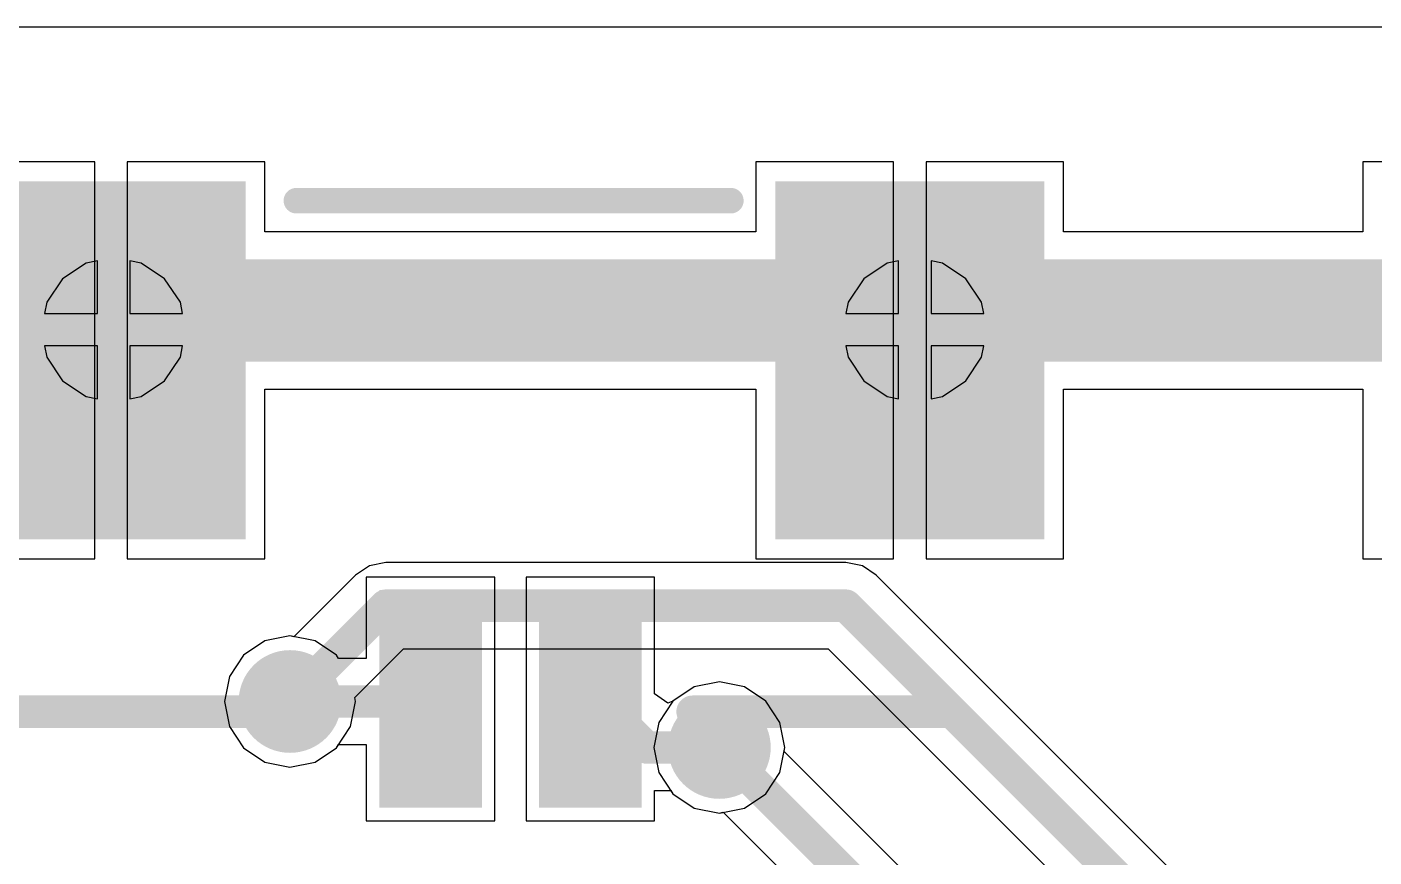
# Model space of a CAD drawing. Extents: x 60 to 151, y 116 to 276.
# Drawn here: x 85.82 to 96.37, y 189.55 to 196.05 of the extents above; entities that cross this region are included whole.
import ezdxf

# ---------------------------------------------------------------- set-up
doc = ezdxf.new("R2010")
doc.units = 0
doc.header["$MEASUREMENT"] = 0
doc.layers.get('0').update_dxf_attribs({"linetype": 'CONTINUOUS'})
for name, color, linetype in [('BOTTOMLAYER', 5, 'CONTINUOUS'), ('BOTTOMSOLDER', 6, 'CONTINUOUS'), ('MULTILAYER', 9, 'CONTINUOUS'), ('TOPLAYER', 1, 'CONTINUOUS'), ('TOPOVERLAY', 2, 'CONTINUOUS'), ('TOPPASTE', 8, 'CONTINUOUS'), ('TOPSOLDER', 216, 'CONTINUOUS'), ('VIAHOLELAYER', 16, 'CONTINUOUS')]:
    doc.layers.add(name, color=color, linetype=linetype)

# ---------------------------------------------------------------- blocks, each defined once
blk = doc.blocks.new('SMT2P___39')
at = {"layer": 'TOPLAYER'}
for points in [[(-0.3, -0.75), (0.3, -0.75), (-0.3, 0.75), (0.3, 0.75)], [(0.95, -0.75), (1.55, -0.75), (0.95, 0.75), (1.55, 0.75)], [(-3.45, -3.95), (-1.55, -3.95), (-3.45, -1.35), (-1.55, -1.35)], [(2.8, -3.95), (4.7, -3.95), (2.8, -1.35), (4.7, -1.35)]]:
    blk.add_solid(points, dxfattribs=at)
at = {"layer": 'TOPOVERLAY'}
for points, const_width in [([(-0.8, 0.1), (-2.8, 0.1)], 0.254), ([(4.5, 0.1), (2.1, 0.1)], 0.254), ([(2.3, -3.9), (-1.1, -3.9)], 0.2)]:
    blk.add_lwpolyline(points, dxfattribs=dict(at, const_width=const_width))
for points, const_width in [([(-2.864, 0.1, 1), (-2.737, 0.1, 1)], 0.127), ([(-0.864, 0.1, 1), (-0.737, 0.1, 1)], 0.127), ([(2.036, 0.1, 1), (2.163, 0.1, 1)], 0.127), ([(4.436, 0.1, 1), (4.563, 0.1, 1)], 0.127), ([(-1.15, -3.9, 1), (-1.05, -3.9, 1)], 0.1), ([(2.25, -3.9, 1), (2.35, -3.9, 1)], 0.1)]:
    blk.add_lwpolyline(points, format="xyb", close=True, dxfattribs=dict(at, const_width=const_width))
at = {"layer": 'TOPPASTE'}
for points in [[(-0.3, -0.75), (0.3, -0.75), (-0.3, 0.75), (0.3, 0.75)], [(0.95, -0.75), (1.55, -0.75), (0.95, 0.75), (1.55, 0.75)], [(-3.45, -3.95), (-1.55, -3.95), (-3.45, -1.35), (-1.55, -1.35)], [(2.8, -3.95), (4.7, -3.95), (2.8, -1.35), (4.7, -1.35)]]:
    blk.add_solid(points, dxfattribs=at)
at = {"layer": 'TOPSOLDER'}
for points in [[(-0.402, -0.852), (0.402, -0.852), (-0.402, 0.852), (0.402, 0.852)], [(0.848, -0.852), (1.652, -0.852), (0.848, 0.852), (1.652, 0.852)], [(-3.552, -4.052), (-1.448, -4.052), (-3.552, -1.248), (-1.448, -1.248)], [(2.698, -4.052), (4.802, -4.052), (2.698, -1.248), (4.802, -1.248)]]:
    blk.add_solid(points, dxfattribs=at)

msp = doc.modelspace()

# ---------------------------------------------------------------- linework, layer by layer
at = {"layer": 'BOTTOMLAYER'}
for p, q in [((65.652, 196.046), (145.422, 196.046)), ((86.286, 194.198), (86.103, 194.075)), ((86.375, 194.216), (86.286, 194.198)), ((86.375, 193.803), (86.375, 194.216)), ((86.718, 194.198), (86.629, 194.216)), ((86.629, 194.216), (86.629, 193.803)), ((86.901, 194.075), (86.718, 194.198)), ((92.556, 194.198), (92.373, 194.075)), ((92.645, 194.216), (92.556, 194.198)), ((92.645, 193.803), (92.645, 194.216)), ((92.988, 194.198), (92.899, 194.216)), ((92.899, 194.216), (92.899, 193.803)), ((93.171, 194.075), (92.988, 194.198)), ((86.103, 194.075), (85.98, 193.892)), ((87.024, 193.892), (86.901, 194.075)), ((92.373, 194.075), (92.25, 193.892)), ((93.294, 193.892), (93.171, 194.075)), ((85.98, 193.892), (85.962, 193.803)), ((87.042, 193.803), (87.024, 193.892)), ((92.25, 193.892), (92.232, 193.803)), ((93.312, 193.803), (93.294, 193.892)), ((85.962, 193.803), (86.375, 193.803)), ((86.629, 193.803), (87.042, 193.803)), ((92.232, 193.803), (92.645, 193.803)), ((92.899, 193.803), (93.312, 193.803)), ((86.375, 193.549), (85.962, 193.549)), ((85.962, 193.549), (85.98, 193.46)), ((86.375, 193.136), (86.375, 193.549)), ((87.042, 193.549), (86.629, 193.549)), ((86.629, 193.549), (86.629, 193.136)), ((87.024, 193.46), (87.042, 193.549)), ((92.645, 193.549), (92.232, 193.549)), ((92.232, 193.549), (92.25, 193.46)), ((92.645, 193.136), (92.645, 193.549)), ((93.312, 193.549), (92.899, 193.549)), ((92.899, 193.549), (92.899, 193.136)), ((93.294, 193.46), (93.312, 193.549)), ((85.98, 193.46), (86.103, 193.277)), ((86.901, 193.277), (87.024, 193.46)), ((92.25, 193.46), (92.373, 193.277)), ((93.171, 193.277), (93.294, 193.46)), ((86.103, 193.277), (86.286, 193.154)), ((86.718, 193.154), (86.901, 193.277)), ((92.373, 193.277), (92.556, 193.154)), ((92.988, 193.154), (93.171, 193.277)), ((86.286, 193.154), (86.375, 193.136)), ((86.629, 193.136), (86.718, 193.154)), ((92.556, 193.154), (92.645, 193.136)), ((92.899, 193.136), (92.988, 193.154)), ((88.394, 191.754), (87.913, 191.273)), ((88.503, 191.827), (88.394, 191.754)), ((88.632, 191.853), (88.503, 191.827)), ((92.232, 191.853), (88.632, 191.853)), ((92.361, 191.827), (92.232, 191.853)), ((92.47, 191.754), (92.361, 191.827)), ((95.56, 188.664), (92.47, 191.754)), ((87.686, 191.24), (87.519, 191.129)), ((87.882, 191.279), (87.686, 191.24)), ((87.913, 191.273), (87.882, 191.279)), ((87.519, 191.129), (87.408, 190.962)), ((88.389, 190.797), (88.771, 191.179)), ((88.771, 191.179), (92.093, 191.179)), ((92.093, 191.179), (94.985, 188.287)), ((87.408, 190.962), (87.369, 190.766)), ((91.242, 190.919), (91.046, 190.88)), ((91.438, 190.88), (91.242, 190.919)), ((91.046, 190.88), (90.879, 190.769)), ((91.605, 190.769), (91.438, 190.88)), ((87.369, 190.766), (87.408, 190.57)), ((88.356, 190.57), (88.395, 190.766)), ((88.395, 190.766), (88.389, 190.797)), ((90.879, 190.769), (90.768, 190.602)), ((91.716, 190.602), (91.605, 190.769)), ((90.768, 190.602), (90.729, 190.406)), ((91.755, 190.406), (91.716, 190.602)), ((87.408, 190.57), (87.519, 190.403)), ((88.245, 190.403), (88.356, 190.57)), ((87.519, 190.403), (87.686, 190.292)), ((88.078, 190.292), (88.245, 190.403)), ((90.729, 190.406), (90.768, 190.21)), ((91.749, 190.375), (91.755, 190.406)), ((87.686, 190.292), (87.882, 190.253)), ((87.882, 190.253), (88.078, 190.292)), ((94.78, 187.344), (91.749, 190.375)), ((90.768, 190.21), (90.879, 190.043)), ((90.879, 190.043), (91.046, 189.932)), ((91.046, 189.932), (91.242, 189.893)), ((91.242, 189.893), (91.273, 189.899)), ((91.273, 189.899), (94.205, 186.967))]:
    msp.add_line(p, q, dxfattribs=at)
for points, const_width in [([(86.352, 193.676, 1), (86.652, 193.676, 1)], 0.3), ([(92.622, 193.676, 1), (92.922, 193.676, 1)], 0.3), ([(88.568, 191.516, 1), (88.695, 191.516, 1)], 0.127), ([(88.568, 191.516, 1), (88.695, 191.516, 1)], 0.127), ([(92.168, 191.516, 1), (92.295, 191.516, 1)], 0.127), ([(92.168, 191.516, 1), (92.295, 191.516, 1)], 0.127), ([(87.732, 190.766, 1), (88.032, 190.766, 1)], 0.3), ([(87.819, 190.766, 1), (87.946, 190.766, 1)], 0.127), ([(91.092, 190.406, 1), (91.392, 190.406, 1)], 0.3), ([(91.178, 190.406, 1), (91.305, 190.406, 1)], 0.127)]:
    msp.add_lwpolyline(points, format="xyb", close=True, dxfattribs=dict(at, const_width=const_width))
at = {"layer": 'BOTTOMLAYER', "const_width": 0.254}
for points in [[(87.882, 190.766), (88.632, 191.516)], [(88.632, 191.516), (92.232, 191.516)], [(92.232, 191.516), (95.322, 188.426)], [(91.242, 190.406), (94.542, 187.106)]]:
    msp.add_lwpolyline(points, dxfattribs=at)
at = {"layer": 'BOTTOMSOLDER', "const_width": 0.402}
for points in [[(86.301, 193.676, 1), (86.703, 193.676, 1)], [(92.571, 193.676, 1), (92.973, 193.676, 1)], [(87.681, 190.766, 1), (88.083, 190.766, 1)], [(91.041, 190.406, 1), (91.443, 190.406, 1)]]:
    msp.add_lwpolyline(points, format="xyb", close=True, dxfattribs=at)
at = {"layer": 'MULTILAYER', "const_width": 0.3}
for points in [[(86.352, 193.676, 1), (86.652, 193.676, 1)], [(92.622, 193.676, 1), (92.922, 193.676, 1)], [(87.732, 190.766, 1), (88.032, 190.766, 1)], [(91.092, 190.406, 1), (91.392, 190.406, 1)]]:
    msp.add_lwpolyline(points, format="xyb", close=True, dxfattribs=at)
at = {"layer": 'TOPLAYER'}
for p, q in [((65.652, 196.046), (145.422, 196.046)), ((86.355, 194.99), (85.278, 194.99)), ((86.355, 193.436), (86.355, 194.99)), ((87.686, 194.99), (86.609, 194.99)), ((86.609, 194.99), (86.609, 193.436)), ((87.686, 194.441), (87.686, 194.99)), ((92.605, 194.99), (91.528, 194.99)), ((91.528, 194.99), (91.528, 194.441)), ((92.605, 193.436), (92.605, 194.99)), ((93.936, 194.99), (92.859, 194.99)), ((92.859, 194.99), (92.859, 193.436)), ((93.936, 194.441), (93.936, 194.99)), ((97.355, 194.99), (96.278, 194.99)), ((96.278, 194.99), (96.278, 194.441)), ((91.528, 194.441), (87.686, 194.441)), ((96.278, 194.441), (93.936, 194.441)), ((86.355, 191.882), (86.355, 193.436)), ((86.609, 193.436), (86.609, 191.882)), ((92.605, 191.882), (92.605, 193.436)), ((92.859, 193.436), (92.859, 191.882)), ((87.686, 191.882), (87.686, 193.211)), ((87.686, 193.211), (91.528, 193.211)), ((91.528, 193.211), (91.528, 191.882)), ((93.936, 191.882), (93.936, 193.211)), ((93.936, 193.211), (96.278, 193.211)), ((96.278, 193.211), (96.278, 191.882)), ((85.278, 191.882), (86.355, 191.882)), ((86.609, 191.882), (87.686, 191.882)), ((91.528, 191.882), (92.605, 191.882)), ((92.859, 191.882), (93.936, 191.882)), ((96.278, 191.882), (97.355, 191.882)), ((89.485, 191.739), (88.479, 191.739)), ((88.479, 191.739), (88.479, 191.103)), ((89.485, 189.833), (89.485, 191.739)), ((90.735, 191.739), (89.729, 191.739)), ((89.729, 191.739), (89.729, 189.833)), ((90.735, 190.825), (90.735, 191.739)), ((87.686, 191.24), (87.519, 191.129)), ((87.882, 191.279), (87.686, 191.24)), ((88.078, 191.24), (87.882, 191.279)), ((88.245, 191.129), (88.078, 191.24)), ((87.519, 191.129), (87.408, 190.962)), ((88.262, 191.103), (88.245, 191.129)), ((88.479, 191.103), (88.262, 191.103)), ((87.408, 190.962), (87.369, 190.766)), ((91.242, 190.919), (91.046, 190.88)), ((91.438, 190.88), (91.242, 190.919)), ((90.84, 190.754), (90.735, 190.825)), ((91.046, 190.88), (90.879, 190.769)), ((91.605, 190.769), (91.438, 190.88)), ((87.369, 190.766), (87.408, 190.57)), ((90.879, 190.769), (90.84, 190.754)), ((90.879, 190.769), (90.879, 190.769)), ((90.879, 190.769), (90.879, 190.769)), ((91.716, 190.602), (91.605, 190.769)), ((91.755, 190.406), (91.716, 190.602)), ((87.408, 190.57), (87.519, 190.403)), ((87.519, 190.403), (87.686, 190.292)), ((88.078, 190.292), (88.245, 190.403)), ((88.245, 190.403), (88.262, 190.429)), ((88.262, 190.429), (88.479, 190.429)), ((88.479, 190.429), (88.479, 189.833)), ((91.716, 190.21), (91.755, 190.406)), ((87.686, 190.292), (87.882, 190.253)), ((87.882, 190.253), (88.078, 190.292)), ((91.605, 190.043), (91.716, 190.21)), ((90.735, 189.833), (90.735, 190.069)), ((90.735, 190.069), (90.862, 190.069)), ((90.862, 190.069), (90.879, 190.043)), ((90.879, 190.043), (91.046, 189.932)), ((91.438, 189.932), (91.605, 190.043)), ((91.046, 189.932), (91.242, 189.893)), ((91.242, 189.893), (91.438, 189.932)), ((88.479, 189.833), (89.485, 189.833)), ((89.729, 189.833), (90.735, 189.833))]:
    msp.add_line(p, q, dxfattribs=at)
for points, const_width in [([(75.402, 193.826), (125.802, 193.826)], 0.8), ([(88.932, 190.766), (88.962, 190.796)], 0.254), ([(90.192, 190.886), (90.672, 190.406)], 0.254), ([(87.882, 190.766), (88.932, 190.766)], 0.254), ([(90.672, 190.406), (91.242, 190.406)], 0.254)]:
    msp.add_lwpolyline(points, dxfattribs=dict(at, const_width=const_width))
for points, const_width in [([(86.352, 193.676, 1), (86.652, 193.676, 1)], 0.3), ([(92.622, 193.676, 1), (92.922, 193.676, 1)], 0.3), ([(87.732, 190.766, 1), (88.032, 190.766, 1)], 0.3), ([(88.898, 190.796, 1), (89.025, 190.796, 1)], 0.127), ([(90.128, 190.886, 1), (90.255, 190.886, 1)], 0.127), ([(87.819, 190.766, 1), (87.946, 190.766, 1)], 0.127), ([(88.868, 190.766, 1), (88.995, 190.766, 1)], 0.127), ([(88.868, 190.766, 1), (88.995, 190.766, 1)], 0.127), ([(91.092, 190.406, 1), (91.392, 190.406, 1)], 0.3), ([(90.609, 190.406, 1), (90.736, 190.406, 1)], 0.127), ([(90.609, 190.406, 1), (90.736, 190.406, 1)], 0.127), ([(91.178, 190.406, 1), (91.305, 190.406, 1)], 0.127)]:
    msp.add_lwpolyline(points, format="xyb", close=True, dxfattribs=dict(at, const_width=const_width))
at = {"layer": 'TOPSOLDER', "const_width": 0.402}
for points in [[(86.301, 193.676, 1), (86.703, 193.676, 1)], [(92.571, 193.676, 1), (92.973, 193.676, 1)], [(87.681, 190.766, 1), (88.083, 190.766, 1)], [(91.041, 190.406, 1), (91.443, 190.406, 1)]]:
    msp.add_lwpolyline(points, format="xyb", close=True, dxfattribs=at)
at = {"layer": 'VIAHOLELAYER', "const_width": 0.15}
for points in [[(86.427, 193.676, 1), (86.577, 193.676, 1)], [(92.697, 193.676, 1), (92.847, 193.676, 1)], [(87.807, 190.766, 1), (87.957, 190.766, 1)], [(91.167, 190.406, 1), (91.317, 190.406, 1)]]:
    msp.add_lwpolyline(points, format="xyb", close=True, dxfattribs=at)

# ---------------------------------------------------------------- block references
at = {"rotation": 180}
msp.add_blockref('SMT2P___39', (90.232, 190.786), dxfattribs=at)

doc.saveas('drawing.dxf')
